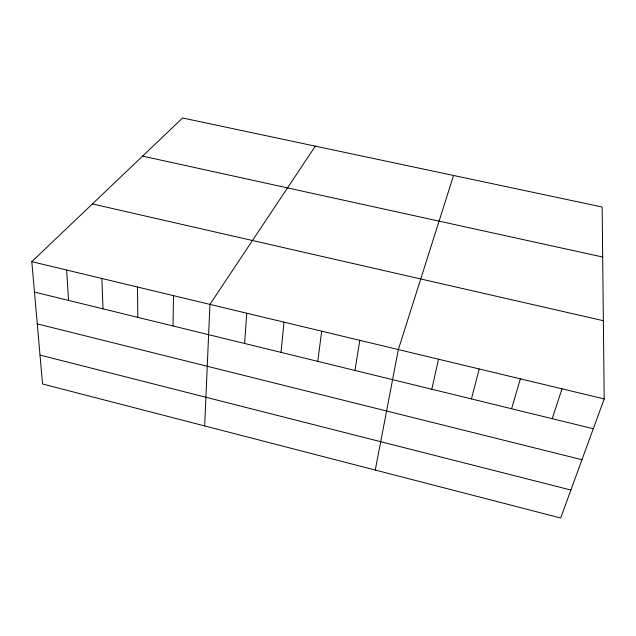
<?xml version="1.0" encoding="UTF-8"?>
<svg xmlns="http://www.w3.org/2000/svg" width="636" height="636" viewBox="0 0 636 636"><rect width="100%" height="100%" fill="white"/><g stroke="black" fill="none" stroke-linecap="round" stroke-linejoin="round"><path stroke-width="0.95" d="M173.032 325.966L173.509 295.653M204.673 425.929L209.928 304.39L315.321 146.145M244.598 343.472L246.76 313.222M280.985 352.36L284.014 322.158M317.769 361.359L321.689 331.189M354.968 370.454L359.793 340.332M375.28 470.052L398.343 349.569L453.555 175.472M431.788 389.24L438.53 359.213M471.459 398.939L479.202 368.967M511.59 408.749L520.359 378.833M552.207 418.679L562.025 388.827M604.2 398.939L560.658 518.006L42.548 383.993L31.8 261.666L182.619 117.994L602.141 206.994L604.2 398.939L31.8 261.666M142.607 156.114L602.682 257.031M92.411 203.933L603.365 320.711M34.471 292.091L593.308 428.728M37.27 323.875L581.964 459.725M40.012 355.087L570.882 490.038M66.645 270.022L68.553 300.423M101.871 278.473L103 308.85M137.487 287.019L137.829 317.364"/></g></svg>
